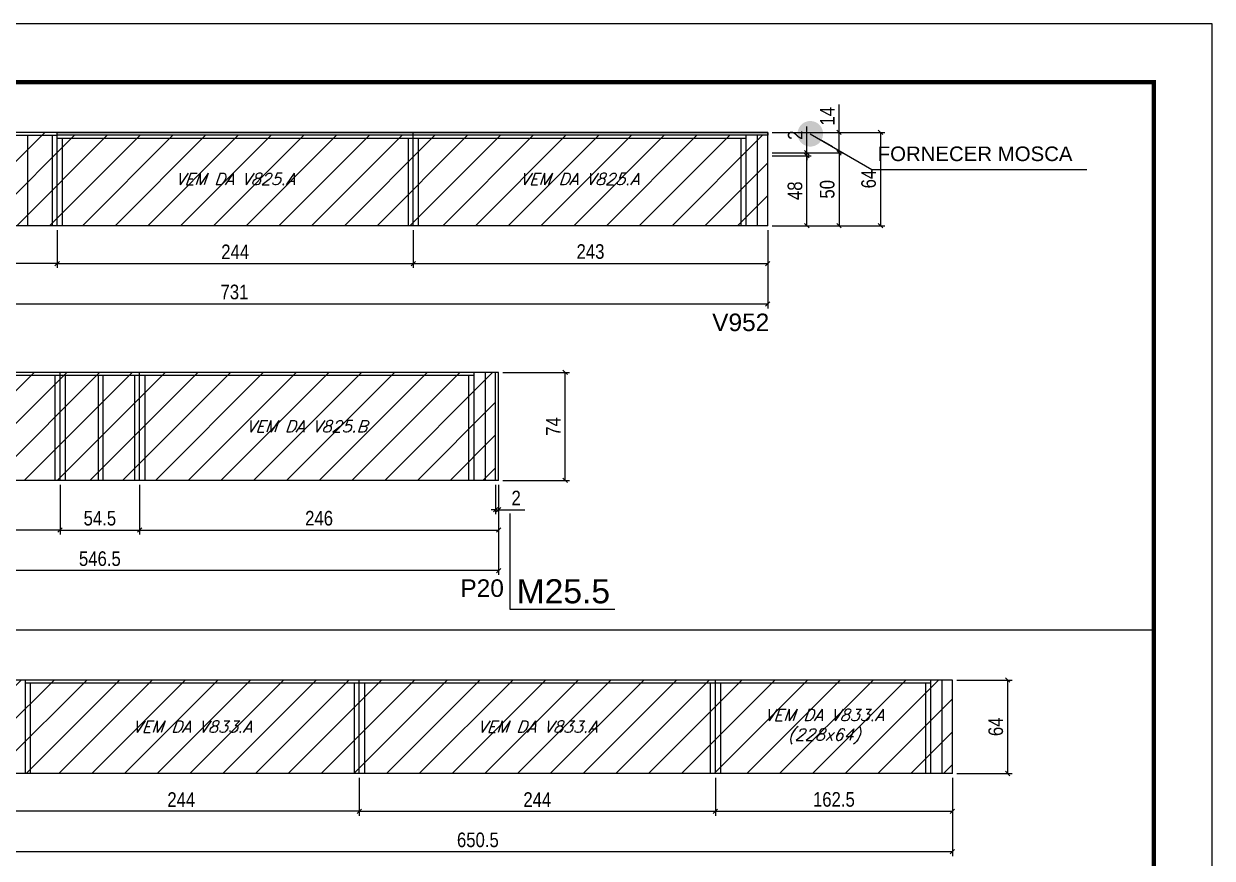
# Model space of a CAD drawing. Extents: x 3309 to 9563, y -2522 to 14608.
# Drawn here: x 7163 to 7978, y 9442 to 10014 of the extents above; entities that cross this region are included whole.
import ezdxf

# ---------------------------------------------------------------- set-up
doc = ezdxf.new("R2010")
doc.units = 0
doc.linetypes.add('DASHED', pattern=[0.75, 0.5, -0.25])
for name, color, linetype in [('5', 5, 'Continuous'), ('COTA', 241, 'Continuous'), ('NOMENCLATURA', 7, 'Continuous'), ('Painéis', 200, 'Continuous'), ('SARR_2.2x7', 40, 'Continuous'), ('SARR_3.5x7', 81, 'Continuous'), ('texto', 7, 'Continuous')]:
    doc.layers.add(name, color=color, linetype=linetype)
for name, color, linetype, lineweight in [('CARIMBO', 255, 'Continuous', 9), ('Folhas', 255, 'Continuous', 9), ('Hachura', 251, 'Continuous', 9), ('SARRAFO DE PRESSAO', 251, 'DASHED', 9)]:
    doc.layers.add(name, color=color, linetype=linetype, lineweight=lineweight)
doc.styles.add('ARIAL', font='arial.ttf')
doc.styles.add('COTA TECNICA', font='techl___.ttf', dxfattribs={"height": 10})
doc.styles.add('Romans', font='romans.shx')
doc.styles.get("Standard").update_dxf_attribs({"font": 'arial.ttf'})
doc.dimstyles.new('3x', dxfattribs={"dimtxt": 10, "dimasz": 5, "dimexe": 7, "dimexo": 5, "dimgap": 4, "dimtad": 1, "dimdec": 4, "dimlfac": 0.3333333333333333, "dimdsep": 46, "dimtxsty": 'Standard', "dimblk": 'DOT', "dimcen": 0.09, "dimclrd": 1, "dimclre": 1, "dimclrt": 2, "dimadec": 0, "dimazin": 2, "dimtfac": 1, "dimtdec": 4, "dimtmove": 0, "dimatfit": 3, "dimldrblk": 'DOT', "dimfxl": 1, "dimtolj": 1, "dimtzin": 0, "dimlwd": 9, "dimlwe": 9, "dimarcsym": 0})
doc.dimstyles.new('PAINEL', dxfattribs={"dimtxt": 10, "dimasz": 3, "dimexe": 3, "dimexo": 3, "dimgap": 3, "dimtad": 1, "dimdec": 1, "dimzin": 12, "dimdsep": 46, "dimtxsty": 'COTA TECNICA', "dimblk1": 'OBLIQUE', "dimblk2": 'OBLIQUE', "dimsah": 1, "dimcen": 0.9, "dimclrd": 4, "dimclre": 4, "dimclrt": 240, "dimadec": 1, "dimazin": 3, "dimtfac": 1, "dimtdec": 1, "dimtmove": 0, "dimatfit": 3, "dimfxl": 1, "dimtolj": 1, "dimtzin": 12, "dimarcsym": 0})
pattern_1 = [(45, (0, 0), (-11.22532015133644, 11.22532015133644), [])]

# ---------------------------------------------------------------- blocks, each defined once
blk = doc.blocks.new('9999999999')
at = {"layer": 'Folhas'}
blk.add_lwpolyline([(98138.97835781069, 34190.20511460536), (99623.97835781069, 34190.20511460536), (99623.97835781069, 35240.20511460536), (98138.97835781069, 35240.20511460536)], close=True, dxfattribs=at)
at = {"layer": 'Folhas', "color": 30, "const_width": 3}
blk.add_lwpolyline([(98213.97835781069, 34230.20511460536), (99583.97835781069, 34230.20511460536), (99583.97835781069, 35200.20511460536), (98213.97835781069, 35200.20511460536)], close=True, dxfattribs=at)
blk = doc.blocks.new('_Oblique')
at = {"color": 0, "linetype": 'ByBlock', "lineweight": -2}
blk.add_line((-0.5, -0.5), (0.5, 0.5), dxfattribs=at)
blk = doc.blocks.new('*D1824')
at = {"layer": 'COTA', "color": 4, "linetype": 'ByBlock', "lineweight": -2, "transparency": 16777216}
for p, q in [((6942.278973196298, 9872.15355210107), (6942.278973196298, 9846.23819014193)), ((7186.278973196298, 9872.153552101076), (7186.278973196298, 9846.23819014193)), ((7186.278973196298, 9849.23819014193), (6942.278973196298, 9849.23819014193))]:
    blk.add_line(p, q, dxfattribs=at)
at = {"layer": 'Defpoints', "color": 0, "linetype": 'ByBlock', "transparency": 16777216}
for p in [(6942.278973196298, 9875.15355210107), (7186.278973196298, 9875.153552101076), (6942.278973196298, 9849.23819014193)]:
    blk.add_point(p, dxfattribs=at)
at = {"layer": 'COTA', "color": 4, "linetype": 'ByBlock', "lineweight": -2, "transparency": 16777216, "xscale": 3, "yscale": 3, "zscale": 3, "rotation": 180}
blk.add_blockref('_Oblique', (6942.278973196298, 9849.23819014193), dxfattribs=at)
at = {"layer": 'COTA', "color": 4, "linetype": 'ByBlock', "lineweight": -2, "transparency": 16777216, "xscale": 3, "yscale": 3, "zscale": 3}
blk.add_blockref('_Oblique', (7186.278973196298, 9849.23819014193), dxfattribs=at)
at = {"layer": 'COTA', "color": 240, "linetype": 'ByBlock', "transparency": 16777216, "insert": (7064.278973196298, 9857.311289557136), "char_height": 10, "attachment_point": 5, "style": 'COTA TECNICA'}
blk.add_mtext('\\A1;244', dxfattribs=at)
blk = doc.blocks.new('*D1826')
at = {"layer": 'COTA', "color": 4, "linetype": 'ByBlock', "lineweight": -2, "transparency": 16777216}
for p, q in [((6942.278973196298, 9872.15355210107), (6942.278973196298, 9818.528890308697)), ((7673.278973196298, 9872.153552101074), (7673.278973196298, 9818.528890308697)), ((7673.278973196298, 9821.528890308697), (6942.278973196298, 9821.528890308697))]:
    blk.add_line(p, q, dxfattribs=at)
at = {"layer": 'Defpoints', "color": 0, "linetype": 'ByBlock', "transparency": 16777216}
for p in [(6942.278973196298, 9875.15355210107), (7673.278973196298, 9875.153552101074), (6942.278973196298, 9821.528890308697)]:
    blk.add_point(p, dxfattribs=at)
at = {"layer": 'COTA', "color": 4, "linetype": 'ByBlock', "lineweight": -2, "transparency": 16777216, "xscale": 3, "yscale": 3, "zscale": 3, "rotation": 180}
blk.add_blockref('_Oblique', (6942.278973196298, 9821.528890308697), dxfattribs=at)
at = {"layer": 'COTA', "color": 4, "linetype": 'ByBlock', "lineweight": -2, "transparency": 16777216, "xscale": 3, "yscale": 3, "zscale": 3}
blk.add_blockref('_Oblique', (7673.278973196298, 9821.528890308697), dxfattribs=at)
at = {"layer": 'COTA', "color": 240, "linetype": 'ByBlock', "transparency": 16777216, "insert": (7307.778973196298, 9829.748188554311), "char_height": 10, "attachment_point": 5, "style": 'COTA TECNICA'}
blk.add_mtext('\\A1;731', dxfattribs=at)
blk = doc.blocks.new('*D1825')
at = {"layer": 'COTA', "color": 4, "lineweight": -2, "transparency": 16777216}
for p, q in [((7186.278973196298, 9872.153552101088), (7186.278973196298, 9846.23819014193)), ((7430.278973196298, 9872.153552101086), (7430.278973196298, 9846.23819014193)), ((7186.278973196298, 9849.23819014193), (7430.278973196298, 9849.23819014193))]:
    blk.add_line(p, q, dxfattribs=at)
at = {"layer": 'Defpoints', "color": 0, "transparency": 16777216}
for p in [(7186.278973196298, 9875.153552101088, -1.142496617616953e-09), (7430.278973196298, 9875.153552101086, -1.142496617616953e-09), (7430.278973196298, 9849.23819014193)]:
    blk.add_point(p, dxfattribs=at)
at = {"layer": 'COTA', "color": 4, "lineweight": -2, "transparency": 16777216, "xscale": 3, "yscale": 3, "zscale": 3, "rotation": 180}
blk.add_blockref('_Oblique', (7186.278973196298, 9849.23819014193), dxfattribs=at)
at = {"layer": 'COTA', "color": 4, "lineweight": -2, "transparency": 16777216, "xscale": 3, "yscale": 3, "zscale": 3}
blk.add_blockref('_Oblique', (7430.278973196298, 9849.23819014193), dxfattribs=at)
at = {"layer": 'COTA', "color": 240, "transparency": 16777216, "insert": (7308.278973196298, 9857.311289557136), "char_height": 10, "attachment_point": 5, "style": 'COTA TECNICA'}
blk.add_mtext('\\A1;244', dxfattribs=at)
blk = doc.blocks.new('*D1827')
at = {"layer": 'COTA', "color": 4, "lineweight": -2, "transparency": 16777216}
for p, q in [((7430.278973196298, 9872.153552101074), (7430.278973196298, 9846.238190141921)), ((7673.278973196298, 9872.153552101061), (7673.278973196298, 9846.238190141921)), ((7430.278973196298, 9849.238190141921), (7673.278973196298, 9849.238190141921))]:
    blk.add_line(p, q, dxfattribs=at)
at = {"layer": 'Defpoints', "color": 0, "transparency": 16777216}
for p in [(7430.278973196298, 9875.153552101074, -1.142580249133736e-09), (7673.278973196298, 9875.153552101061, -1.142580249133736e-09), (7673.278973196298, 9849.238190141921)]:
    blk.add_point(p, dxfattribs=at)
at = {"layer": 'COTA', "color": 4, "lineweight": -2, "transparency": 16777216, "xscale": 3, "yscale": 3, "zscale": 3, "rotation": 180}
blk.add_blockref('_Oblique', (7430.278973196298, 9849.238190141921), dxfattribs=at)
at = {"layer": 'COTA', "color": 4, "lineweight": -2, "transparency": 16777216, "xscale": 3, "yscale": 3, "zscale": 3}
blk.add_blockref('_Oblique', (7673.278973196298, 9849.238190141921), dxfattribs=at)
at = {"layer": 'COTA', "color": 240, "transparency": 16777216, "insert": (7551.778973196298, 9857.457488387536), "char_height": 10, "attachment_point": 5, "style": 'COTA TECNICA'}
blk.add_mtext('\\A1;243', dxfattribs=at)
blk = doc.blocks.new('*D1829')
at = {"layer": 'COTA', "color": 4, "linetype": 'ByBlock', "lineweight": -2, "transparency": 16777216}
for p, q in [((6942.278973196298, 9697.684521820338), (6942.278973196298, 9663.647866550886)), ((7188.278973196298, 9697.68452182034), (7188.278973196298, 9663.647866550886)), ((7188.278973196298, 9666.647866550886), (6942.278973196298, 9666.647866550886))]:
    blk.add_line(p, q, dxfattribs=at)
at = {"layer": 'Defpoints', "color": 0, "linetype": 'ByBlock', "transparency": 16777216}
for p in [(6942.278973196298, 9700.684521820338), (7188.278973196298, 9700.68452182034), (6942.278973196298, 9666.647866550886)]:
    blk.add_point(p, dxfattribs=at)
at = {"layer": 'COTA', "color": 4, "linetype": 'ByBlock', "lineweight": -2, "transparency": 16777216, "xscale": 3, "yscale": 3, "zscale": 3, "rotation": 180}
blk.add_blockref('_Oblique', (6942.278973196298, 9666.647866550886), dxfattribs=at)
at = {"layer": 'COTA', "color": 4, "linetype": 'ByBlock', "lineweight": -2, "transparency": 16777216, "xscale": 3, "yscale": 3, "zscale": 3}
blk.add_blockref('_Oblique', (7188.278973196298, 9666.647866550886), dxfattribs=at)
at = {"layer": 'COTA', "color": 240, "linetype": 'ByBlock', "transparency": 16777216, "insert": (7065.278973196298, 9674.750205732173), "char_height": 10, "attachment_point": 5, "style": 'COTA TECNICA'}
blk.add_mtext('\\A1;246', dxfattribs=at)
blk = doc.blocks.new('*D1831')
at = {"layer": 'COTA', "color": 4, "linetype": 'ByBlock', "lineweight": -2, "transparency": 16777216}
for p, q in [((6942.278973196298, 9697.684521820338), (6942.278973196298, 9635.938566717652)), ((7488.778973196298, 9697.684521820338), (7488.778973196298, 9635.938566717652)), ((7488.778973196298, 9638.938566717652), (6942.278973196298, 9638.938566717652))]:
    blk.add_line(p, q, dxfattribs=at)
at = {"layer": 'Defpoints', "color": 0, "linetype": 'ByBlock', "transparency": 16777216}
for p in [(6942.278973196298, 9700.684521820338), (7488.778973196298, 9700.684521820338), (6942.278973196298, 9638.938566717652)]:
    blk.add_point(p, dxfattribs=at)
at = {"layer": 'COTA', "color": 4, "linetype": 'ByBlock', "lineweight": -2, "transparency": 16777216, "xscale": 3, "yscale": 3, "zscale": 3, "rotation": 180}
blk.add_blockref('_Oblique', (6942.278973196298, 9638.938566717652), dxfattribs=at)
at = {"layer": 'COTA', "color": 4, "linetype": 'ByBlock', "lineweight": -2, "transparency": 16777216, "xscale": 3, "yscale": 3, "zscale": 3}
blk.add_blockref('_Oblique', (7488.778973196298, 9638.938566717652), dxfattribs=at)
at = {"layer": 'COTA', "color": 240, "linetype": 'ByBlock', "transparency": 16777216, "insert": (7215.528973196298, 9647.04821584046), "char_height": 10, "attachment_point": 5, "style": 'COTA TECNICA'}
blk.add_mtext('\\A1;546.5', dxfattribs=at)
blk = doc.blocks.new('*D1832')
at = {"layer": 'COTA', "color": 4, "lineweight": -2, "transparency": 16777216}
for p, q in [((7491.778973196302, 9774.684521820343), (7537.429145193481, 9774.684521820343)), ((7534.429145193481, 9700.684521820342), (7534.429145193481, 9774.684521820343)), ((7491.778973196302, 9700.684521820342), (7537.429145193481, 9700.684521820342))]:
    blk.add_line(p, q, dxfattribs=at)
at = {"layer": 'Defpoints', "color": 0, "transparency": 16777216}
for p in [(7488.778973196302, 9774.684521820343), (7534.429145193481, 9774.684521820343), (7488.778973196302, 9700.684521820342)]:
    blk.add_point(p, dxfattribs=at)
at = {"layer": 'COTA', "color": 4, "lineweight": -2, "transparency": 16777216, "xscale": 3, "yscale": 3, "zscale": 3}
for p, rotation in [((7534.429145193481, 9774.684521820343), 90), ((7534.429145193481, 9700.684521820342), 270)]:
    blk.add_blockref('_Oblique', p, dxfattribs=dict(at, rotation=rotation))
at = {"layer": 'COTA', "color": 240, "transparency": 16777216, "insert": (7526.356045778277, 9737.684521820338), "char_height": 10, "attachment_point": 5, "rotation": 90, "style": 'COTA TECNICA'}
blk.add_mtext('\\A1;74', dxfattribs=at)
blk = doc.blocks.new('*D1830')
at = {"layer": 'COTA', "color": 4, "lineweight": -2, "transparency": 16777216}
for p, q in [((7188.278973196298, 9697.684521820353), (7188.278973196298, 9663.647866550886)), ((7242.778973196298, 9697.68452182035), (7242.778973196298, 9663.647866550886)), ((7188.278973196298, 9666.647866550886), (7242.778973196298, 9666.647866550886))]:
    blk.add_line(p, q, dxfattribs=at)
at = {"layer": 'Defpoints', "color": 0, "transparency": 16777216}
for p in [(7188.278973196298, 9700.684521820353, -1.142496617616953e-09), (7242.778973196298, 9700.68452182035, -1.142496617616953e-09), (7242.778973196298, 9666.647866550886)]:
    blk.add_point(p, dxfattribs=at)
at = {"layer": 'COTA', "color": 4, "lineweight": -2, "transparency": 16777216, "xscale": 3, "yscale": 3, "zscale": 3, "rotation": 180}
blk.add_blockref('_Oblique', (7188.278973196298, 9666.647866550886), dxfattribs=at)
at = {"layer": 'COTA', "color": 4, "lineweight": -2, "transparency": 16777216, "xscale": 3, "yscale": 3, "zscale": 3}
blk.add_blockref('_Oblique', (7242.778973196298, 9666.647866550886), dxfattribs=at)
at = {"layer": 'COTA', "color": 240, "transparency": 16777216, "insert": (7215.528973196298, 9674.757515673693), "char_height": 10, "attachment_point": 5, "style": 'COTA TECNICA'}
blk.add_mtext('\\A1;54.5', dxfattribs=at)
blk = doc.blocks.new('*D1833')
at = {"layer": 'COTA', "color": 4, "lineweight": -2, "transparency": 16777216}
for p, q in [((7242.778973196298, 9697.684521820338), (7242.778973196298, 9663.647866550877)), ((7488.778973196298, 9697.684521820325), (7488.778973196298, 9663.647866550877)), ((7242.778973196298, 9666.647866550877), (7488.778973196298, 9666.647866550877))]:
    blk.add_line(p, q, dxfattribs=at)
at = {"layer": 'Defpoints', "color": 0, "transparency": 16777216}
for p in [(7242.778973196298, 9700.684521820338, -1.142580249133736e-09), (7488.778973196298, 9700.684521820325, -1.142580249133736e-09), (7488.778973196298, 9666.647866550877)]:
    blk.add_point(p, dxfattribs=at)
at = {"layer": 'COTA', "color": 4, "lineweight": -2, "transparency": 16777216, "xscale": 3, "yscale": 3, "zscale": 3, "rotation": 180}
blk.add_blockref('_Oblique', (7242.778973196298, 9666.647866550877), dxfattribs=at)
at = {"layer": 'COTA', "color": 4, "lineweight": -2, "transparency": 16777216, "xscale": 3, "yscale": 3, "zscale": 3}
blk.add_blockref('_Oblique', (7488.778973196298, 9666.647866550877), dxfattribs=at)
at = {"layer": 'COTA', "color": 240, "transparency": 16777216, "insert": (7365.778973196298, 9674.750205732164), "char_height": 10, "attachment_point": 5, "style": 'COTA TECNICA'}
blk.add_mtext('\\A1;246', dxfattribs=at)
blk = doc.blocks.new('*D1835')
at = {"layer": 'COTA', "color": 4, "lineweight": -2, "transparency": 16777216}
for p, q in [((7486.778973196298, 9697.684521820338), (7486.778973196298, 9677.643580467675)), ((7488.778973196298, 9697.684521820338), (7488.778973196298, 9677.643580467675)), ((7486.778973196298, 9680.643580467675), (7483.778973196298, 9680.643580467675)), ((7486.778973196298, 9680.643580467675), (7488.778973196298, 9680.643580467675)), ((7488.778973196298, 9680.643580467675), (7506.89008430741, 9680.643580467675))]:
    blk.add_line(p, q, dxfattribs=at)
at = {"layer": 'Defpoints', "color": 0, "transparency": 16777216}
for p in [(7486.778973196298, 9700.684521820338, 1.244042110260112e-09), (7488.778973196298, 9700.684521820338, 1.244042110260112e-09), (7488.778973196298, 9680.643580467675)]:
    blk.add_point(p, dxfattribs=at)
at = {"layer": 'COTA', "color": 4, "lineweight": -2, "transparency": 16777216, "xscale": 3, "yscale": 3, "zscale": 3}
blk.add_blockref('_Oblique', (7486.778973196298, 9680.643580467675), dxfattribs=at)
at = {"layer": 'COTA', "color": 4, "lineweight": -2, "transparency": 16777216, "xscale": 3, "yscale": 3, "zscale": 3, "rotation": 180}
blk.add_blockref('_Oblique', (7488.778973196298, 9680.643580467675), dxfattribs=at)
at = {"layer": 'COTA', "color": 240, "transparency": 16777216, "insert": (7500.834528751854, 9688.643580467675), "char_height": 10, "attachment_point": 5, "style": 'COTA TECNICA'}
blk.add_mtext('\\A1;2', dxfattribs=at)
blk = doc.blocks.new('*D1842')
at = {"layer": 'COTA', "color": 4, "linetype": 'ByBlock', "lineweight": -2, "transparency": 16777216}
for p, q in [((7149.340213469302, 9496.902779113396), (7149.340213469302, 9470.987417154256)), ((7393.340213469302, 9496.902779113401), (7393.340213469302, 9470.987417154256)), ((7393.340213469302, 9473.987417154256), (7149.340213469302, 9473.987417154256))]:
    blk.add_line(p, q, dxfattribs=at)
at = {"layer": 'Defpoints', "color": 0, "linetype": 'ByBlock', "transparency": 16777216}
for p in [(7149.340213469302, 9499.902779113396), (7393.340213469302, 9499.902779113401), (7149.340213469302, 9473.987417154256)]:
    blk.add_point(p, dxfattribs=at)
at = {"layer": 'COTA', "color": 4, "linetype": 'ByBlock', "lineweight": -2, "transparency": 16777216, "xscale": 3, "yscale": 3, "zscale": 3, "rotation": 180}
blk.add_blockref('_Oblique', (7149.340213469302, 9473.987417154256), dxfattribs=at)
at = {"layer": 'COTA', "color": 4, "linetype": 'ByBlock', "lineweight": -2, "transparency": 16777216, "xscale": 3, "yscale": 3, "zscale": 3}
blk.add_blockref('_Oblique', (7393.340213469302, 9473.987417154256), dxfattribs=at)
at = {"layer": 'COTA', "color": 240, "linetype": 'ByBlock', "transparency": 16777216, "insert": (7271.340213469302, 9482.060516569461), "char_height": 10, "attachment_point": 5, "style": 'COTA TECNICA'}
blk.add_mtext('\\A1;244', dxfattribs=at)
blk = doc.blocks.new('*D1844')
at = {"layer": 'COTA', "color": 4, "linetype": 'ByBlock', "lineweight": -2, "transparency": 16777216}
for p, q in [((7149.340213469302, 9496.902779113396), (7149.340213469302, 9443.278117321019)), ((7799.840213469302, 9496.902779113396), (7799.840213469302, 9443.278117321019)), ((7799.840213469302, 9446.278117321019), (7149.340213469302, 9446.278117321019))]:
    blk.add_line(p, q, dxfattribs=at)
at = {"layer": 'Defpoints', "color": 0, "linetype": 'ByBlock', "transparency": 16777216}
for p in [(7149.340213469302, 9499.902779113396), (7799.840213469302, 9499.902779113396), (7149.340213469302, 9446.278117321019)]:
    blk.add_point(p, dxfattribs=at)
at = {"layer": 'COTA', "color": 4, "linetype": 'ByBlock', "lineweight": -2, "transparency": 16777216, "xscale": 3, "yscale": 3, "zscale": 3, "rotation": 180}
blk.add_blockref('_Oblique', (7149.340213469302, 9446.278117321019), dxfattribs=at)
at = {"layer": 'COTA', "color": 4, "linetype": 'ByBlock', "lineweight": -2, "transparency": 16777216, "xscale": 3, "yscale": 3, "zscale": 3}
blk.add_blockref('_Oblique', (7799.840213469302, 9446.278117321019), dxfattribs=at)
at = {"layer": 'COTA', "color": 240, "linetype": 'ByBlock', "transparency": 16777216, "insert": (7474.590213469302, 9454.387766443826), "char_height": 10, "attachment_point": 5, "style": 'COTA TECNICA'}
blk.add_mtext('\\A1;650.5', dxfattribs=at)
blk = doc.blocks.new('*D1843')
at = {"layer": 'COTA', "color": 4, "lineweight": -2, "transparency": 16777216}
for p, q in [((7393.340213469302, 9496.902779113414), (7393.340213469302, 9470.987417154256)), ((7637.340213469302, 9496.902779113412), (7637.340213469302, 9470.987417154256)), ((7393.340213469302, 9473.987417154256), (7637.340213469302, 9473.987417154256))]:
    blk.add_line(p, q, dxfattribs=at)
at = {"layer": 'Defpoints', "color": 0, "transparency": 16777216}
for p in [(7393.340213469302, 9499.902779113414, -1.142496617616953e-09), (7637.340213469302, 9499.902779113412, -1.142496617616953e-09), (7637.340213469302, 9473.987417154256)]:
    blk.add_point(p, dxfattribs=at)
at = {"layer": 'COTA', "color": 4, "lineweight": -2, "transparency": 16777216, "xscale": 3, "yscale": 3, "zscale": 3, "rotation": 180}
blk.add_blockref('_Oblique', (7393.340213469302, 9473.987417154256), dxfattribs=at)
at = {"layer": 'COTA', "color": 4, "lineweight": -2, "transparency": 16777216, "xscale": 3, "yscale": 3, "zscale": 3}
blk.add_blockref('_Oblique', (7637.340213469302, 9473.987417154256), dxfattribs=at)
at = {"layer": 'COTA', "color": 240, "transparency": 16777216, "insert": (7515.340213469302, 9482.060516569461), "char_height": 10, "attachment_point": 5, "style": 'COTA TECNICA'}
blk.add_mtext('\\A1;244', dxfattribs=at)
blk = doc.blocks.new('*D1845')
at = {"layer": 'COTA', "color": 4, "lineweight": -2, "transparency": 16777216}
for p, q in [((7637.340213469302, 9496.9027791134), (7637.340213469302, 9470.987417154243)), ((7799.840213469302, 9496.902779113383), (7799.840213469302, 9470.987417154243)), ((7637.340213469302, 9473.987417154243), (7799.840213469302, 9473.987417154243))]:
    blk.add_line(p, q, dxfattribs=at)
at = {"layer": 'Defpoints', "color": 0, "transparency": 16777216}
for p in [(7637.340213469302, 9499.9027791134, -1.142580249133736e-09), (7799.840213469302, 9499.902779113383, -1.142580249133736e-09), (7799.840213469302, 9473.987417154243)]:
    blk.add_point(p, dxfattribs=at)
at = {"layer": 'COTA', "color": 4, "lineweight": -2, "transparency": 16777216, "xscale": 3, "yscale": 3, "zscale": 3, "rotation": 180}
blk.add_blockref('_Oblique', (7637.340213469302, 9473.987417154243), dxfattribs=at)
at = {"layer": 'COTA', "color": 4, "lineweight": -2, "transparency": 16777216, "xscale": 3, "yscale": 3, "zscale": 3}
blk.add_blockref('_Oblique', (7799.840213469302, 9473.987417154243), dxfattribs=at)
at = {"layer": 'COTA', "color": 240, "transparency": 16777216, "insert": (7718.590213469302, 9482.09706627705), "char_height": 10, "attachment_point": 5, "style": 'COTA TECNICA'}
blk.add_mtext('\\A1;162.5', dxfattribs=at)
blk = doc.blocks.new('*D1847')
at = {"layer": 'COTA', "color": 4, "lineweight": -2, "transparency": 16777216}
for p, q in [((7802.840213469306, 9563.9027791134), (7840.650124106218, 9563.9027791134)), ((7837.650124106218, 9563.9027791134), (7837.650124106218, 9499.9027791134)), ((7802.840213469306, 9499.9027791134), (7840.650124106218, 9499.9027791134))]:
    blk.add_line(p, q, dxfattribs=at)
at = {"layer": 'Defpoints', "color": 0, "transparency": 16777216}
for p in [(7799.840213469306, 9563.9027791134), (7799.840213469306, 9499.9027791134), (7837.650124106218, 9499.9027791134)]:
    blk.add_point(p, dxfattribs=at)
at = {"layer": 'COTA', "color": 4, "lineweight": -2, "transparency": 16777216, "xscale": 3, "yscale": 3, "zscale": 3}
for p, rotation in [((7837.650124106218, 9563.9027791134), 90), ((7837.650124106218, 9499.9027791134), 270)]:
    blk.add_blockref('_Oblique', p, dxfattribs=dict(at, rotation=rotation))
at = {"layer": 'COTA', "color": 240, "transparency": 16777216, "insert": (7829.547784924932, 9531.902779113396), "char_height": 10, "attachment_point": 5, "rotation": 90, "style": 'COTA TECNICA'}
blk.add_mtext('\\A1;64', dxfattribs=at)
blk = doc.blocks.new('_Dot')
at = {"color": 0, "linetype": 'ByBlock', "lineweight": -2}
blk.add_line((-0.5, 0), (-1, 0), dxfattribs=at)
at = {"color": 0, "linetype": 'ByBlock', "const_width": 0.5}
blk.add_lwpolyline([(-0.25, 0, 1), (0.25, 0, 1)], format="xyb", close=True, dxfattribs=at)
blk = doc.blocks.new('*D2596')
at = {"layer": 'COTA', "color": 4, "lineweight": -2, "transparency": 16777216}
for p, q in [((7676.278973196302, 9925.153552101077), (7725.160392781458, 9925.153552101077)), ((7722.160392781458, 9925.153552101077), (7722.160392781458, 9875.153552101077)), ((7676.278973196302, 9875.153552101077), (7725.160392781458, 9875.153552101077))]:
    blk.add_line(p, q, dxfattribs=at)
at = {"layer": 'Defpoints', "color": 0, "transparency": 16777216}
for p in [(7673.278973196302, 9925.153552101077, -1.244042110260112e-09), (7673.278973196302, 9875.153552101077, -1.244042110260112e-09), (7722.160392781458, 9875.153552101077)]:
    blk.add_point(p, dxfattribs=at)
at = {"layer": 'COTA', "color": 4, "lineweight": -2, "transparency": 16777216, "xscale": 3, "yscale": 3, "zscale": 3}
for p, rotation in [((7722.160392781458, 9925.153552101077), 90), ((7722.160392781458, 9875.153552101077), 270)]:
    blk.add_blockref('_Oblique', p, dxfattribs=dict(at, rotation=rotation))
at = {"layer": 'COTA', "color": 240, "transparency": 16777216, "insert": (7714.050743658651, 9900.153552101074), "char_height": 10, "attachment_point": 5, "rotation": 90, "style": 'COTA TECNICA'}
blk.add_mtext('\\A1;50', dxfattribs=at)
blk = doc.blocks.new('*D2597')
at = {"layer": 'COTA', "color": 4, "lineweight": -2, "transparency": 16777216}
for p, q in [((7722.160392781465, 9939.153552101077), (7722.160392781465, 9958.270511165405)), ((7676.278973196302, 9939.153552101077), (7725.160392781465, 9939.153552101077)), ((7722.160392781465, 9925.15355210108), (7722.160392781465, 9939.153552101077)), ((7676.278973196302, 9925.15355210108), (7725.160392781465, 9925.15355210108))]:
    blk.add_line(p, q, dxfattribs=at)
at = {"layer": 'Defpoints', "color": 0, "transparency": 16777216}
for p in [(7673.278973196302, 9939.153552101077, -1.244042110260112e-09), (7722.160392781465, 9939.153552101077), (7673.278973196302, 9925.15355210108, -1.244042110260112e-09)]:
    blk.add_point(p, dxfattribs=at)
at = {"layer": 'COTA', "color": 4, "lineweight": -2, "transparency": 16777216, "xscale": 3, "yscale": 3, "zscale": 3}
for p, rotation in [((7722.160392781465, 9939.153552101077), 90), ((7722.160392781465, 9925.15355210108), 270)]:
    blk.add_blockref('_Oblique', p, dxfattribs=dict(at, rotation=rotation))
at = {"layer": 'COTA', "color": 240, "transparency": 16777216, "insert": (7714.087293366261, 9950.212031633237), "char_height": 10, "attachment_point": 5, "rotation": 90, "style": 'COTA TECNICA'}
blk.add_mtext('\\A1;14', dxfattribs=at)
blk = doc.blocks.new('*D2598')
at = {"layer": 'COTA', "color": 4, "lineweight": -2, "transparency": 16777216}
for p, q in [((7676.278973196302, 9923.153552101121), (7703.028698918486, 9923.153552101121)), ((7700.028698918486, 9875.153552101077), (7700.028698918486, 9923.153552101121)), ((7676.278973196302, 9875.153552101077), (7703.028698918486, 9875.153552101077))]:
    blk.add_line(p, q, dxfattribs=at)
at = {"layer": 'Defpoints', "color": 0, "transparency": 16777216}
for p in [(7673.278973196302, 9923.153552101121, -1.244042110260112e-09), (7700.028698918486, 9923.153552101121), (7673.278973196302, 9875.153552101077, -1.244042110260112e-09)]:
    blk.add_point(p, dxfattribs=at)
at = {"layer": 'COTA', "color": 4, "lineweight": -2, "transparency": 16777216, "xscale": 3, "yscale": 3, "zscale": 3}
for p, rotation in [((7700.028698918486, 9923.153552101121), 90), ((7700.028698918486, 9875.153552101077), 270)]:
    blk.add_blockref('_Oblique', p, dxfattribs=dict(at, rotation=rotation))
at = {"layer": 'COTA', "color": 240, "transparency": 16777216, "insert": (7691.93366967872, 9899.153552101096), "char_height": 10, "attachment_point": 5, "rotation": 90, "style": 'COTA TECNICA'}
blk.add_mtext('\\A1;48', dxfattribs=at)
blk = doc.blocks.new('*D2599')
at = {"layer": 'COTA', "color": 4, "lineweight": -2, "transparency": 16777216}
for p, q in [((7700.028698918493, 9925.15355210108), (7700.028698918493, 9943.26466321219)), ((7676.278973196302, 9925.15355210108), (7703.028698918493, 9925.15355210108)), ((7676.278973196302, 9923.153552101121), (7703.028698918493, 9923.153552101121)), ((7700.028698918493, 9923.153552101121), (7700.028698918493, 9925.15355210108)), ((7700.028698918493, 9923.153552101121), (7700.028698918493, 9920.153552101121))]:
    blk.add_line(p, q, dxfattribs=at)
at = {"layer": 'Defpoints', "color": 0, "transparency": 16777216}
for p in [(7673.278973196302, 9925.15355210108, -1.244042110260112e-09), (7673.278973196302, 9923.153552101121, -1.244042110260112e-09), (7700.028698918493, 9925.15355210108)]:
    blk.add_point(p, dxfattribs=at)
at = {"layer": 'COTA', "color": 4, "lineweight": -2, "transparency": 16777216, "xscale": 3, "yscale": 3, "zscale": 3}
for p, rotation in [((7700.028698918493, 9925.15355210108), 270), ((7700.028698918493, 9923.153552101121), 90)]:
    blk.add_blockref('_Oblique', p, dxfattribs=dict(at, rotation=rotation))
at = {"layer": 'COTA', "color": 240, "transparency": 16777216, "insert": (7692.028698918494, 9937.20910765663), "char_height": 10, "attachment_point": 5, "rotation": 90, "style": 'COTA TECNICA'}
blk.add_mtext('\\A1;2', dxfattribs=at)
blk = doc.blocks.new('*D2595')
at = {"layer": 'COTA', "color": 4, "lineweight": -2, "transparency": 16777216}
for p, q in [((7676.278973196302, 9939.153552101077), (7753.522221388253, 9939.153552101077)), ((7750.522221388253, 9939.153552101077), (7750.522221388253, 9875.153552101096)), ((7676.278973196302, 9875.153552101096), (7753.522221388253, 9875.153552101096))]:
    blk.add_line(p, q, dxfattribs=at)
at = {"layer": 'Defpoints', "color": 0, "transparency": 16777216}
for p in [(7673.278973196302, 9939.153552101077, -1.142496617616953e-09), (7673.278973196302, 9875.153552101096, -1.142496617616953e-09), (7750.522221388253, 9875.153552101096)]:
    blk.add_point(p, dxfattribs=at)
at = {"layer": 'COTA', "color": 4, "lineweight": -2, "transparency": 16777216, "xscale": 3, "yscale": 3, "zscale": 3}
for p, rotation in [((7750.522221388253, 9939.153552101077), 90), ((7750.522221388253, 9875.153552101096), 270)]:
    blk.add_blockref('_Oblique', p, dxfattribs=dict(at, rotation=rotation))
at = {"layer": 'COTA', "color": 240, "transparency": 16777216, "insert": (7742.419882206967, 9907.153552101083), "char_height": 10, "attachment_point": 5, "rotation": 90, "style": 'COTA TECNICA'}
blk.add_mtext('\\A1;64', dxfattribs=at)

msp = doc.modelspace()

# ---------------------------------------------------------------- hatches: boundary and pattern name
at = {"layer": 'Hachura', "linetype": 'ByBlock'}
h = msp.add_hatch(dxfattribs=at)
h.set_pattern_fill('ANSI31', color=256, scale=5)
h.set_pattern_definition(pattern_1)
h.paths.add_polyline_path([(6942.278973196298, 9939.153552101068), (6942.278973196298, 9875.15355210107), (7186.278973196299, 9875.153552101072), (7186.278973196298, 9939.153552101072)])
h.paths.add_polyline_path([(7186.278973196298, 9937.153552101074), (7186.278973196299, 9875.153552101072), (7430.278973196298, 9875.153552101072), (7430.278973196298, 9937.153552101074)])
h.paths.add_polyline_path([(7430.278973196299, 9937.153552101074), (7430.278973196298, 9875.153552101074), (7673.278973196298, 9875.153552101074), (7673.278973196298, 9937.153552101074)])
h = msp.add_hatch(dxfattribs=at)
h.set_pattern_fill('ANSI31', color=256, scale=5)
h.set_pattern_definition(pattern_1)
h.paths.add_polyline_path([(7188.278973196299, 9700.684521820338), (7188.278973196298, 9774.684521820338), (6944.278973196298, 9774.684521820338), (6944.278973196298, 9700.684521820338)])
h.paths.add_polyline_path([(7188.278973196298, 9700.684521820338), (7242.778973196298, 9700.684521820336), (7242.7789731963, 9774.68452182034), (7188.278973196299, 9774.684521820342)])
h.paths.add_polyline_path([(7486.778973196298, 9700.684521820338), (7486.778973196298, 9774.684521820338), (7242.778973196299, 9774.684521820338), (7242.7789731963, 9700.684521820338)])
h = msp.add_hatch(dxfattribs=at)
h.set_pattern_fill('ANSI31', color=256, scale=5)
h.set_pattern_definition(pattern_1)
h.paths.add_polyline_path([(7119.340213469302, 9499.902779113396), (7119.340213469302, 9563.902779113389), (6923.340213469302, 9563.902779113389), (6923.340213469302, 9499.902779113396)])
h.paths.add_polyline_path([(7393.340213469302, 9499.902779113396), (7393.340213469301, 9563.902779113396), (7149.340213469302, 9563.902779113396), (7149.340213469301, 9499.902779113396)])
h.paths.add_polyline_path([(7393.340213469303, 9563.902779113396), (7393.340213469302, 9499.902779113396), (7637.340213469302, 9499.902779113396), (7637.340213469301, 9563.902779113396)])
h.paths.add_polyline_path([(7799.840213469302, 9563.902779113396), (7637.340213469301, 9563.902779113394), (7637.340213469301, 9499.902779113396), (7799.840213469302, 9499.902779113396)])

# ---------------------------------------------------------------- linework, layer by layer
at = {"layer": 'COTA'}
msp.add_line((6567.869195279665, 9598.308688435147), (7937.869195279665, 9598.308688435147), dxfattribs=at)
at = {"layer": 'NOMENCLATURA', "linetype": 'Continuous'}
for p, q in [((7496.692082952157, 9612.31974685161, -1.244042110260112e-09), (7496.692082952157, 9678.132043664986, -1.244042110260112e-09)), ((7568.567190390926, 9612.31974685161, -1.244042110260112e-09), (7496.692082952157, 9612.31974685161, -1.244042110260112e-09))]:
    msp.add_line(p, q, dxfattribs=at)
at = {"layer": 'Painéis', "linetype": 'ByBlock'}
for p, q in [((7673.278973196298, 9939.153552101074), (6942.278973196298, 9939.15355210107)), ((7186.278973196298, 9875.153552101074), (7186.278973196298, 9939.15355210107)), ((7430.278973196298, 9875.153552101074), (7430.278973196298, 9939.15355210107)), ((7673.278973196298, 9875.153552101074), (7673.278973196298, 9939.153552101074)), ((7673.278973196298, 9875.153552101074), (6942.278973196298, 9875.15355210107)), ((7488.778973196298, 9774.684521820338), (6942.278973196298, 9774.684521820338)), ((7188.278973196298, 9700.684521820338), (7188.278973196298, 9774.684521820334)), ((7242.778973196298, 9700.684521820338), (7242.778973196298, 9774.684521820334)), ((7486.778973196298, 9700.684521820338), (7486.778973196298, 9774.684521820338)), ((7488.778973196298, 9700.684521820338), (7488.778973196298, 9774.684521820338)), ((7488.778973196298, 9700.684521820338), (6942.278973196298, 9700.684521820338)), ((7799.840213469302, 9563.902779113396), (7149.340213469302, 9563.902779113396)), ((7393.340213469302, 9499.9027791134), (7393.340213469302, 9563.902779113396)), ((7637.340213469302, 9499.9027791134), (7637.340213469302, 9563.902779113396)), ((7799.840213469302, 9499.902779113396), (7799.840213469302, 9563.902779113396)), ((7799.840213469302, 9499.902779113396), (7149.340213469302, 9499.902779113396))]:
    msp.add_line(p, q, dxfattribs=at)
msp.add_lwpolyline([(7673.278973196298, 9937.153552101074), (7186.278973196298, 9937.153552101074), (7186.278973196298, 9939.15355210107), (7673.278973196298, 9939.15355210107)], close=True, dxfattribs=at)
at = {"layer": 'SARR_2.2x7', "linetype": 'Continuous'}
for p, q in [((7186.278973196298, 9936.953552101073), (7141.778973196299, 9936.953552101073)), ((7666.278973196298, 9875.153552101074), (7666.278973196298, 9937.153552101074)), ((7430.278973196298, 9934.953552101075), (7186.278973196298, 9934.953552101073)), ((7658.278973196298, 9934.953552101077), (7430.278973196298, 9934.953552101075)), ((7479.778973196298, 9700.684521820338), (7479.778973196298, 9774.684521820338)), ((7188.278973196298, 9772.484521820337), (6959.278973196298, 9772.48452182034)), ((7242.778973196298, 9772.484521820339), (7188.278973196298, 9772.484521820337)), ((7471.778973196298, 9772.48452182034), (7242.778973196298, 9772.484521820339)), ((7792.840213469302, 9499.902779113396), (7792.840213469302, 9563.902779113396)), ((7393.340213469302, 9561.702779113399), (7164.340213469302, 9561.702779113399)), ((7637.340213469302, 9561.7027791134), (7393.340213469302, 9561.702779113399)), ((7784.840213469302, 9561.702779113399), (7637.340213469302, 9561.7027791134))]:
    msp.add_line(p, q, dxfattribs=at)
at = {"layer": 'SARR_3.5x7'}
for p, q in [((7165.932180566, 9936.953552101175), (7165.932180566029, 9875.153552101074)), ((7182.778973196269, 9936.953552101117), (7182.77897319624, 9875.153552101074)), ((7658.278973196298, 9937.153552101088), (7658.278973196298, 9875.153552101077)), ((7189.778973196357, 9934.953552101175), (7189.778973196386, 9875.153552101074)), ((7426.778973196269, 9934.953552101117), (7426.77897319624, 9875.153552101074)), ((7433.778973196357, 9934.953552101175), (7433.778973196386, 9875.153552101074)), ((7654.778973196298, 9934.953552101091), (7654.778973196298, 9875.153552101077)), ((7471.778973196298, 9774.684521820353), (7471.778973196298, 9700.684521820342)), ((7184.778973196268, 9772.484521820337), (7184.77897319624, 9700.684521820338)), ((7191.778973196357, 9772.48452182044), (7191.778973196386, 9700.684521820338)), ((7214.371216485655, 9772.48452182038), (7214.371216485626, 9700.684521820338)), ((7217.871216485684, 9700.684521820338), (7217.871216485684, 9772.48452182034)), ((7239.278973196269, 9772.48452182038), (7239.27897319624, 9700.684521820338)), ((7246.278973196357, 9772.48452182044), (7246.278973196386, 9700.684521820338)), ((7468.278973196298, 9772.484521820355), (7468.278973196298, 9700.684521820342)), ((7164.340213469302, 9563.90277911344), (7164.34021346939, 9499.9027791134)), ((7784.840213469302, 9563.90277911341), (7784.840213469302, 9499.9027791134)), ((7167.840213469302, 9561.702779113442), (7167.840213469332, 9499.9027791134)), ((7389.840213469273, 9561.702779113442), (7389.840213469244, 9499.9027791134)), ((7396.840213469361, 9561.7027791135), (7396.84021346939, 9499.9027791134)), ((7633.840213469273, 9561.702779113442), (7633.840213469244, 9499.9027791134)), ((7640.840213469361, 9561.7027791135), (7640.84021346939, 9499.9027791134)), ((7781.340213469302, 9561.702779113413), (7781.340213469302, 9499.9027791134))]:
    msp.add_line(p, q, dxfattribs=at)

# ---------------------------------------------------------------- block references
at = {"layer": 'SARRAFO DE PRESSAO', "color": 6, "linetype": 'ByBlock'}
msp.add_blockref('9999999999', (-91646.10916253102, -25226.64565318252), dxfattribs=at)

# ---------------------------------------------------------------- texts
at = {"layer": '5', "linetype": 'Continuous'}
for s, p in [('V952', (7635.165853273864, 9803.00358278709)), ('P20', (7462.601319799605, 9620.927084886831))]:
    msp.add_text(s, height=12, rotation=3.550247623884672e-05, dxfattribs=at).set_placement(p)
at = {"layer": 'CARIMBO', "style": 'ARIAL'}
msp.add_text('FORNECER MOSCA', height=10, dxfattribs=at).set_placement((7748.607627282054, 9919.472975318868, 1.244042110260112e-09))
at = {"layer": 'NOMENCLATURA', "linetype": 'Continuous'}
msp.add_text('M25.5', height=16.49999175001634, dxfattribs=at).set_placement((7501.153939607777, 9616.516796853519, -1.244042110260112e-09))
at = {"layer": 'texto', "color": 2, "char_height": 8, "attachment_point": 5, "style": 'Romans'}
for s, insert in [('{\\Q19;\\C256;VEM DA V825.A}', (7308.278973196298, 9907.153552101068)), ('{\\Q19;\\C256;VEM DA V825.A}', (7544.278973196298, 9907.153552101068)), ('{\\Q19;\\C256;VEM DA V825.B}', (7357.278973196297, 9737.684521820338)), ('{\\Q19;\\C256;VEM DA V833.A\\P(228x64)}', (7711.840213469302, 9531.902779113398)), ('{\\Q19;\\C256;VEM DA V833.A}', (7278.840213469302, 9531.902779113392)), ('{\\Q19;\\C256;VEM DA V833.A}', (7515.340213469302, 9531.902779113394))]:
    msp.add_mtext(s, dxfattribs=dict(at, insert=insert))

# ---------------------------------------------------------------- dimensions: what is measured, and where the dimension line sits
at = {"layer": 'COTA'}
for base, p1, p2, angle, picture, middle in [((7722.160392781465, 9939.153552101077, 1.244042110260112e-09), (7673.278973196298, 9925.153552101076), (7673.278973196298, 9939.153552101074), 90, '*D2597', (7714.087293366261, 9950.212031633237, 1.244042110260112e-09)), ((7700.028698918493, 9925.15355210108, 1.244042110260112e-09), (7673.278973196298, 9923.153552101117), (7673.278973196298, 9925.153552101076), 90, '*D2599', (7692.028698918494, 9937.20910765663, 1.244042110260112e-09)), ((7750.522221388253, 9875.153552101096, 1.142496617616953e-09), (7673.278973196298, 9939.153552101074), (7673.278973196298, 9875.153552101092), 90, '*D2595', (7742.419882206967, 9907.153552101083, 1.142496617616953e-09)), ((7722.160392781458, 9875.153552101077, 1.244042110260112e-09), (7673.278973196298, 9925.153552101074), (7673.278973196298, 9875.153552101074), 90, '*D2596', (7714.050743658651, 9900.153552101074, 1.244042110260112e-09)), ((7700.028698918486, 9923.153552101121, 1.244042110260112e-09), (7673.278973196298, 9875.153552101074), (7673.278973196298, 9923.153552101117), 90, '*D2598', (7691.93366967872, 9899.153552101096, 1.244042110260112e-09)), ((7534.429145193481, 9774.684521820343), (7488.778973196298, 9700.684521820338), (7488.778973196298, 9774.68452182034), 90, '*D1832', (7526.356045778277, 9737.684521820338)), ((7488.778973196298, 9680.643580467675, -1.244042110260112e-09), (7486.778973196298, 9700.684521820338), (7488.778973196298, 9700.684521820338), 180, '*D1835', (7500.834528751854, 9688.643580467675, -1.244042110260112e-09)), ((7837.650124106218, 9499.9027791134), (7799.840213469302, 9563.902779113396), (7799.840213469302, 9499.902779113396), 90, '*D1847', (7829.547784924932, 9531.902779113396))]:
    dim = msp.add_linear_dim(base=base, p1=p1, p2=p2, angle=angle, dimstyle='PAINEL', dxfattribs=at)
    dim.commit()
    dim.dimension.update_dxf_attribs({"geometry": picture, "text_midpoint": middle})
at = {"layer": 'COTA', "linetype": 'ByBlock'}
for base, p1, p2, picture, middle in [((6942.278973196298, 9849.23819014193), (7186.278973196298, 9875.153552101076), (6942.278973196298, 9875.15355210107), '*D1824', (7064.278973196298, 9857.311289557136)), ((6942.278973196298, 9666.647866550886), (7188.278973196298, 9700.68452182034), (6942.278973196298, 9700.684521820338), '*D1829', (7065.278973196298, 9674.750205732173)), ((7149.340213469302, 9473.987417154256), (7393.340213469302, 9499.902779113401), (7149.340213469302, 9499.902779113396), '*D1842', (7271.340213469302, 9482.060516569461))]:
    dim = msp.add_linear_dim(base=base, p1=p1, p2=p2, angle=180, dimstyle='PAINEL', override={"dimtmove": 1}, dxfattribs=at)
    dim.commit()
    dim.dimension.update_dxf_attribs({"geometry": picture, "text_midpoint": middle})
for base, p1, p2, picture, middle in [((6942.278973196298, 9821.528890308697), (7673.278973196298, 9875.153552101074), (6942.278973196298, 9875.15355210107), '*D1826', (7307.778973196298, 9829.748188554311)), ((6942.278973196298, 9638.938566717652), (7488.778973196298, 9700.684521820338), (6942.278973196298, 9700.684521820338), '*D1831', (7215.528973196298, 9647.04821584046)), ((7149.340213469302, 9446.278117321019), (7799.840213469302, 9499.902779113396), (7149.340213469302, 9499.902779113396), '*D1844', (7474.590213469302, 9454.387766443826))]:
    dim = msp.add_linear_dim(base=base, p1=p1, p2=p2, angle=180, dimstyle='PAINEL', dxfattribs=at)
    dim.commit()
    dim.dimension.update_dxf_attribs({"geometry": picture, "text_midpoint": middle})
at = {"layer": 'COTA'}
for base, p1, p2, picture, middle in [((7430.278973196298, 9849.23819014193, 1.142496617616953e-09), (7186.278973196298, 9875.153552101088), (7430.278973196298, 9875.153552101086), '*D1825', (7308.278973196298, 9857.311289557136, 1.142496617616953e-09)), ((7673.278973196298, 9849.238190141921, 1.142580249133736e-09), (7430.278973196298, 9875.153552101074), (7673.278973196298, 9875.153552101061), '*D1827', (7551.778973196298, 9857.457488387536, 1.142580249133736e-09)), ((7242.778973196298, 9666.647866550886, 1.142496617616953e-09), (7188.278973196298, 9700.684521820353), (7242.778973196298, 9700.68452182035), '*D1830', (7215.528973196298, 9674.757515673693, 1.142496617616953e-09)), ((7488.778973196298, 9666.647866550877, 1.142580249133736e-09), (7242.778973196298, 9700.684521820338), (7488.778973196298, 9700.684521820325), '*D1833', (7365.778973196298, 9674.750205732164, 1.142580249133736e-09)), ((7637.340213469302, 9473.987417154256, 1.142496617616953e-09), (7393.340213469302, 9499.902779113414), (7637.340213469302, 9499.902779113412), '*D1843', (7515.340213469302, 9482.060516569461, 1.142496617616953e-09)), ((7799.840213469302, 9473.987417154243, 1.142580249133736e-09), (7637.340213469302, 9499.9027791134), (7799.840213469302, 9499.902779113383), '*D1845', (7718.590213469302, 9482.09706627705, 1.142580249133736e-09))]:
    dim = msp.add_linear_dim(base=base, p1=p1, p2=p2, dimstyle='PAINEL', dxfattribs=at)
    dim.commit()
    dim.dimension.update_dxf_attribs({"geometry": picture, "text_midpoint": middle})

# ---------------------------------------------------------------- leaders
at = {"layer": 'Hachura'}
msp.add_leader([(7702.416218740065, 9938.179813812852, 1.244042110260112e-09), (7744.532855027377, 9913.750204397193, 1.244042110260112e-09), (7891.977340788195, 9913.750204397193, 1.244042110260112e-09)], dimstyle='3x', override={"dimasz": 17.5, "dimgap": 4, "dimtad": 0}, dxfattribs=at)

doc.saveas('drawing.dxf')
